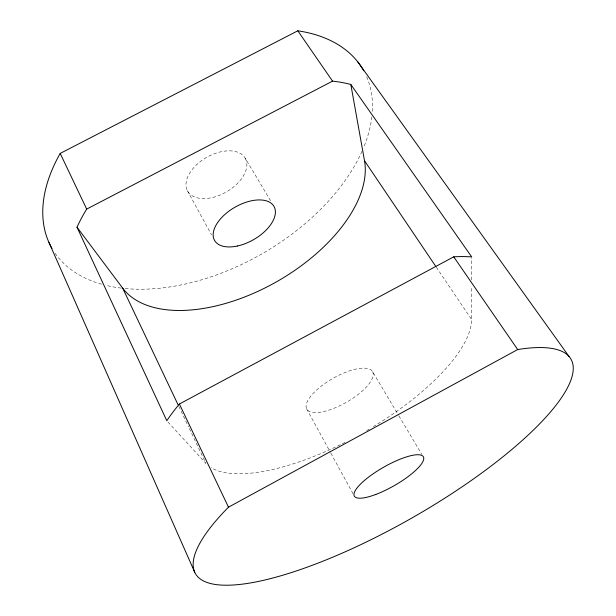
<?xml version="1.0" encoding="UTF-8"?>
<svg xmlns="http://www.w3.org/2000/svg" width="616" height="616" viewBox="0 0 616 616"><rect width="100%" height="100%" fill="white"/><g stroke="black" fill="none" stroke-linecap="round" stroke-linejoin="round"><path stroke-width="0.46" stroke-dasharray="3.08 2.31" d="M373.257 426.695A152.945 55.987 -29.7 0 0 471.587 319.481L471.656 286.394M471.671 279.964L471.717 257.819M167.914 421.952L205.86 463.348L188.943 427.704M436.328 267.213L471.587 319.481M245.268 158.312A33.172 19.897 -29.8 0 1 210.441 197.921A33.172 19.897 -29.8 0 1 193.57 167.868A33.172 19.897 -29.8 0 1 245.268 158.312L270.632 200.824M372.588 371.671A37.861 13.721 -29.7 0 1 328.821 410.14A37.861 13.721 -29.7 0 1 317.548 389.212A37.861 13.721 -29.7 0 1 372.588 371.671L398.429 415.099M398.914 415.916L421.837 454.423M187.341 190.621L211.558 234.912M306.606 408.801L330.422 452.36M330.877 453.199L353.776 495.087M178.802 406.352L188.55 426.88M369.2 429.121A152.945 55.987 -29.7 0 1 366.759 430.561M345.075 442.35A152.945 55.987 -29.7 0 1 211.173 467.667M366.682 76.784A179.402 109.14 -29.8 0 1 372.31 112.127M371.864 116.924A179.402 109.14 -29.8 0 1 363.509 147.802M362.023 151.251A179.402 109.14 -29.8 0 1 124.763 288.496M121.244 288.111A179.402 109.14 -29.8 0 1 105.914 285.354M101.578 284.207A179.402 109.14 -29.8 0 1 54.524 252.475"/><path stroke-width="0.92" d="M517.686 349.541A216.224 59.051 -29.7 0 1 524.709 438.222A216.224 59.051 -29.7 0 1 264.41 580.11A216.224 59.051 -29.7 0 1 228.482 507.184L517.686 349.541L453.73 256.826L179.402 404.011A205.644 75.914 -29.7 0 0 166.805 420.736L77 227.227A185.3 102.741 -29.8 0 1 86.694 209.109L332.54 81.135A185.3 102.741 -29.8 0 1 350.82 84.454L471.717 256.934A205.644 75.914 -29.7 0 0 453.73 256.826M52.014 248.456A179.402 109.14 -29.8 0 1 60.199 153.415L297.821 30.8A179.402 109.14 -29.8 0 1 363.733 70.794M77 227.227L122.715 288.188L178.032 404.72M357.834 61.939L569.022 356.464M297.821 30.8L332.54 81.135M350.82 84.454L364.518 160.768L435.789 266.42M60.199 153.415L86.694 209.109M179.402 404.011L228.482 507.184M48.957 242.465L194.756 572.303M364.518 160.768A138.03 76.007 -29.8 0 1 269.846 285.454A138.03 76.007 -29.8 0 1 122.715 288.188M375.822 494.44A39.732 10.634 -29.7 0 0 423.415 456.856A39.732 10.634 -29.7 0 0 367.336 478.078A39.732 10.634 -29.7 0 0 375.822 494.44M237.283 246.03A34.227 18.696 -29.8 0 0 274.051 206.545A34.227 18.696 -29.8 0 0 221.506 217.748A34.227 18.696 -29.8 0 0 237.283 246.03"/></g></svg>
